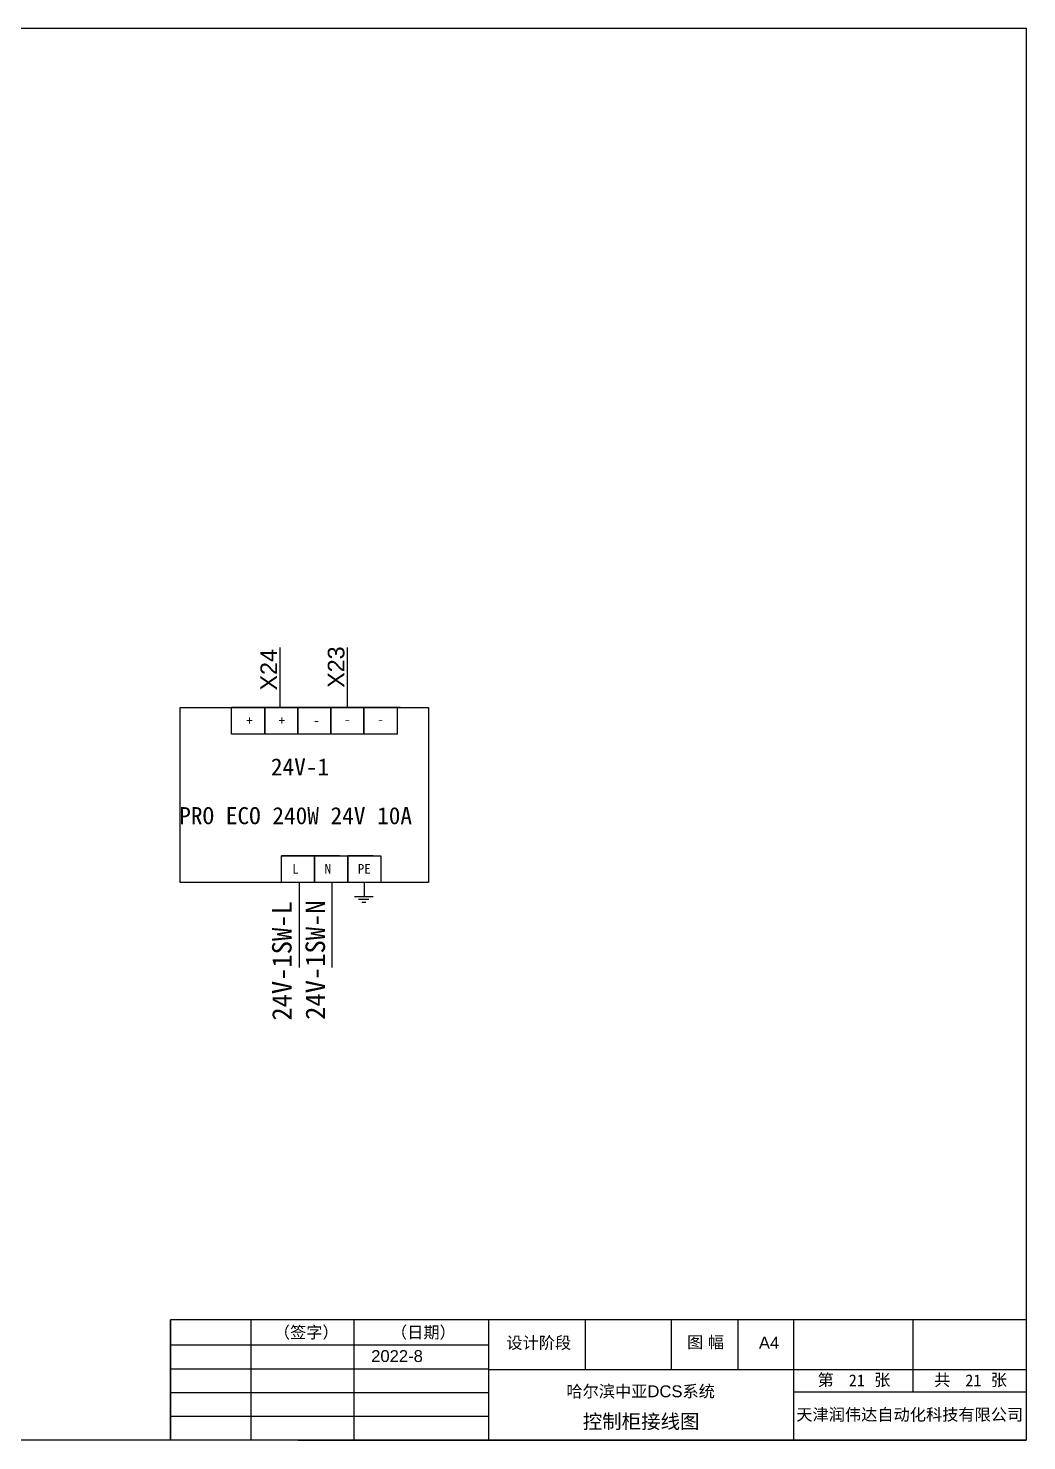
# Model space of a CAD drawing. Extents: x -156069 to -122631, y 9787 to 31117.
# Drawn here: x -139350 to -137249, y 9787 to 12759 of the extents above; entities that cross this region are included whole.
import ezdxf
from ezdxf.enums import TextEntityAlignment as Align

# ---------------------------------------------------------------- set-up
doc = ezdxf.new("R2010")
doc.units = 0
doc.layers.get('0').update_dxf_attribs({"linetype": 'CONTINUOUS'})
doc.layers.add('1', color=143, linetype='CONTINUOUS')
doc.layers.add('TEXT', color=3, linetype='CONTINUOUS')
doc.styles.add('Arial', font='arial.ttf')
doc.styles.get("Standard").update_dxf_attribs({"font": ''})
doc.styles.get('Standard').set_extended_font_data('SimSun')

msp = doc.modelspace()

# ---------------------------------------------------------------- linework, layer by layer
for p, q in [((-138819.52543, 11330.23753), (-138819.52543, 11456.12532)), ((-138677.91259, 11330.23753), (-138677.91259, 11456.12532)), ((-138868.82476, 11330.23753), (-138886.82669, 11330.23753)), ((-138799.18346, 11330.23753), (-138816.41372, 11330.23753)), ((-138747.35628, 10961.75504), (-138780.17538, 10961.75504)), ((-138780.17538, 10961.75504), (-138780.17538, 10782.66424)), ((-138711.00181, 10961.75504), (-138711.00181, 10782.66424)), ((-138642.11392, 10932.15895), (-138642.11392, 10961.75504))]:
    msp.add_line(p, q)
at = {"color": 0}
for p, q in [((-138663.47931, 10932.35451), (-138662.00941, 10932.35451)), ((-138662.00941, 10932.35451), (-138624.38127, 10932.35451)), ((-138655.24828, 10926.7729), (-138655.24828, 10926.7729)), ((-138655.24828, 10926.7729), (-138633.49441, 10926.7729)), ((-138648.19282, 10920.60376), (-138648.19282, 10920.60376)), ((-138648.19282, 10920.60376), (-138639.66775, 10920.60376))]:
    msp.add_line(p, q, dxfattribs=at)
for points in [[(-138507.67475, 10961.75504), (-139029.92676, 10961.75504), (-139029.92676, 11330.23753), (-138507.67475, 11330.23753)], [(-138922.06064, 11330.23753), (-138868.82476, 11330.23753), (-138868.82476, 11330.23753), (-138922.06064, 11330.23753)], [(-138922.06064, 11330.23753), (-138845.66433, 11330.23753), (-138845.66433, 11330.23753), (-138922.06064, 11330.23753)], [(-138922.06064, 11330.23753), (-138852.41935, 11330.23753), (-138852.41935, 11273.77898), (-138922.06064, 11273.77898)], [(-138852.41935, 11330.23753), (-138799.18346, 11330.23753), (-138799.18346, 11330.23753), (-138852.41935, 11330.23753)], [(-138852.41935, 11330.23753), (-138776.02303, 11330.23753), (-138776.02303, 11330.23753), (-138852.41935, 11330.23753)], [(-138852.41935, 11330.23753), (-138782.77805, 11330.23753), (-138782.77805, 11273.77898), (-138852.41935, 11273.77898)], [(-138782.77805, 11330.23753), (-138729.54216, 11330.23753), (-138729.54216, 11330.23753), (-138782.77805, 11330.23753)], [(-138782.77805, 11330.23753), (-138706.38173, 11330.23753), (-138706.38173, 11330.23753), (-138782.77805, 11330.23753)], [(-138782.77805, 11330.23753), (-138713.13675, 11330.23753), (-138713.13675, 11273.77898), (-138782.77805, 11273.77898)], [(-138713.13675, 11330.23753), (-138659.90087, 11330.23753), (-138659.90087, 11330.23753), (-138713.13675, 11330.23753)], [(-138713.13675, 11330.23753), (-138636.74044, 11330.23753), (-138636.74044, 11330.23753), (-138713.13675, 11330.23753)], [(-138713.13675, 11330.23753), (-138643.49546, 11330.23753), (-138643.49546, 11273.77898), (-138713.13675, 11273.77898)], [(-138643.49546, 11330.23753), (-138590.25957, 11330.23753), (-138590.25957, 11330.23753), (-138643.49546, 11330.23753)], [(-138643.49546, 11330.23753), (-138567.09914, 11330.23753), (-138567.09914, 11330.23753), (-138643.49546, 11330.23753)], [(-138643.49546, 11330.23753), (-138573.85416, 11330.23753), (-138573.85416, 11273.77898), (-138643.49546, 11273.77898)], [(-138816.99758, 11018.21359), (-138763.76169, 11018.21359), (-138763.76169, 11018.21359), (-138816.99758, 11018.21359)], [(-138816.99758, 11018.21359), (-138740.60126, 11018.21359), (-138740.60126, 11018.21359), (-138816.99758, 11018.21359)], [(-138816.99758, 11018.21359), (-138747.35628, 11018.21359), (-138747.35628, 10961.75504), (-138816.99758, 10961.75504)], [(-138747.35628, 11018.21359), (-138694.1204, 11018.21359), (-138694.1204, 11018.21359), (-138747.35628, 11018.21359)], [(-138747.35628, 11018.21359), (-138677.71499, 11018.21359), (-138677.71499, 10961.75504), (-138747.35628, 10961.75504)], [(-138677.71499, 11018.21359), (-138624.4791, 11018.21359), (-138624.4791, 11018.21359), (-138677.71499, 11018.21359)], [(-138677.71499, 11018.21359), (-138608.07369, 11018.21359), (-138608.07369, 10961.75504), (-138677.71499, 10961.75504)]]:
    msp.add_lwpolyline(points, close=True)
at = {"layer": '1'}
for p, q in [((-141450.5862, 12758.91579), (-137250.58623, 12758.91579)), ((-137250.58623, 12758.91579), (-137250.58623, 9788.91579)), ((-138881.43581, 10042.38963), (-138881.43581, 9788.09112)), ((-138665.06455, 10042.38963), (-138665.06455, 9788.09112)), ((-138381.64477, 10042.38963), (-138381.64477, 9788.09112)), ((-138178.14675, 10042.38963), (-138178.14675, 9937.4825)), ((-137997.51896, 10042.38963), (-137997.51896, 9937.4825)), ((-137856.74802, 10042.38963), (-137856.74802, 9937.4825)), ((-137740.13306, 10042.38963), (-137740.13306, 9788.09112)), ((-137488.92523, 10042.38963), (-137488.92523, 9889.62437)), ((-139050.58628, 9988.91579), (-138381.64477, 9988.91579)), ((-139050.58628, 9938.91579), (-138381.64477, 9938.91579)), ((-138381.64477, 9937.4825), (-137636.12196, 9937.4825)), ((-137637.38657, 9937.4825), (-137250.58623, 9937.4825)), ((-139050.58628, 9888.91579), (-138381.64477, 9888.91579)), ((-137250.58623, 9889.62437), (-137740.13306, 9889.62437)), ((-139050.58628, 9838.91579), (-138381.64477, 9838.91579)), ((-137250.58623, 9788.91579), (-141450.5862, 9788.91579)), ((-138782.01118, 9788.91579), (-139050.58628, 9788.91579)), ((-138782.01118, 9788.91579), (-137250.58623, 9788.91579))]:
    msp.add_line(p, q, dxfattribs=at)
at = {"layer": '1', "const_width": 3}
for points in [[(-139050.58628, 10042.38963), (-137250.58623, 10042.38963)], [(-139050.58628, 9788.91579), (-139050.58628, 10042.38963)]]:
    msp.add_lwpolyline(points, dxfattribs=at)

# ---------------------------------------------------------------- texts
for s, p in [('24V-1SW-L', (-138795.76382, 10922.53384)), ('24V-1SW-N', (-138725.42282, 10924.20748))]:
    msp.add_text(s, height=41.067, rotation=90).set_placement(p, align=Align.RIGHT)
at = {"char_height": 20, "attachment_point": 1}
for s, insert in [('+', (-138891.32703, 11312.70385)), ('+', (-138823.11573, 11312.70385)), ('-', (-138750.19495, 11312.70385)), ('-', (-138685.33419, 11314.57885)), ('-', (-138615.6929, 11314.57885)), ('L', (-138794.39969, 11000.67992)), ('N', (-138726.18839, 11000.67992)), ('PE', (-138656.5471, 11000.67992))]:
    msp.add_mtext(s, dxfattribs=dict(at, insert=insert))
at = {"layer": '1', "style": 'Arial'}
for s, p in [('（签字）', (-138833.18873, 10002.98787)), ('（日期）', (-138586.75165, 10002.98787)), ('设计阶段', (-138343.97189, 9981.02322)), ('图 幅', (-137963.71104, 9982.1667)), ('A4', (-137812.58755, 9981.0712)), ('2022-8', (-138628.32913, 9953.07245))]:
    msp.add_text(s, height=25, dxfattribs=at).set_placement(p)
at = {"layer": '1'}
for s, p in [('第     张', (-137689.10998, 9902.96698)), ('21', (-137623.5511, 9901.91189)), ('共     张', (-137443.9265, 9902.96698)), ('21', (-137378.36761, 9901.91189))]:
    msp.add_text(s, height=25, dxfattribs=at).set_placement(p)
at = {"layer": '1', "style": 'Arial'}
for s, height, p in [('哈尔滨中亚DCS系统', 25, (-138061.43434, 9891.45976)), ('控制柜接线图', 30, (-138060.42682, 9827.9884)), ('天津润伟达自动化科技有限公司', 25, (-137495.23839, 9842.43331))]:
    msp.add_text(s, height=height, dxfattribs=at).set_placement(p, align=Align.MIDDLE_CENTER)
at = {"layer": 'TEXT', "color": 0, "style": 'Arial'}
for s, p in [('X24', (-138826.2878, 11365.83231)), ('X23', (-138684.67496, 11371.49172))]:
    msp.add_text(s, height=35, rotation=90, dxfattribs=at).set_placement(p)
at = {"layer": 'TEXT', "color": 0}
msp.add_text('PRO ECO 240W 24V 10A', height=36, dxfattribs=at).set_placement((-139032.17057, 11084.4281))
at = {"layer": 'TEXT', "color": 0, "flags": 8}
msp.add_attdef('24V-1', text='DM1', height=36, dxfattribs=at).set_placement((-138778.09002, 11205.00777), align=Align.MIDDLE)

doc.saveas('drawing.dxf')
